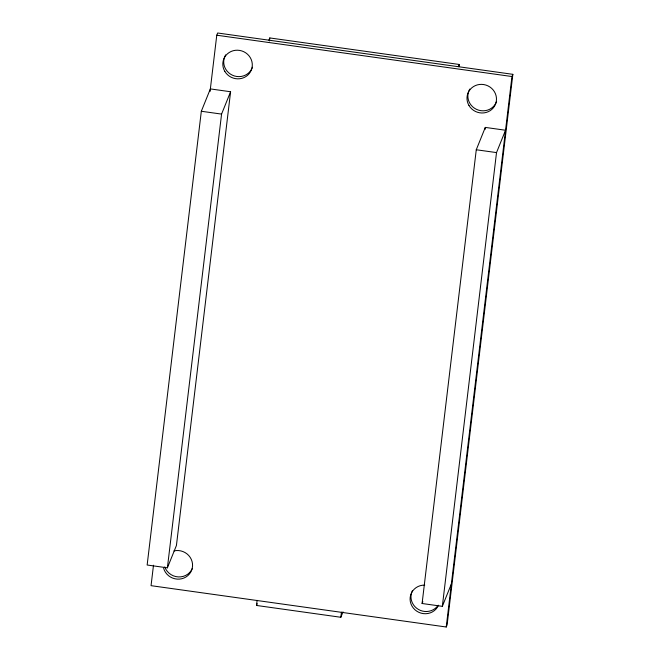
<?xml version="1.0" encoding="UTF-8"?>
<svg xmlns="http://www.w3.org/2000/svg" width="660" height="660" viewBox="0 0 660 660"><rect width="100%" height="100%" fill="white"/><g stroke="black" fill="none" stroke-linecap="round" stroke-linejoin="round"><path stroke-width="0.99" d="M201.325 111.26L147.147 565.01L167.392 567.839L176.426 545.49L230.596 91.748L210.358 88.91L201.325 111.26L221.57 114.097L230.596 91.748M153.491 565.207L151.049 585.667L446.234 627L447.125 624.789L512.853 74.332L217.66 33L216.769 35.211L210.053 91.484M167.392 567.839L221.57 114.097M269.437 40.969L269.8 37.942L459.244 64.465L459.005 66.487M343.01 611.878L340.832 617.273L256.501 605.459L257.103 600.369M340.832 617.273L341.443 612.175M422.095 603.504L476.272 149.754L485.306 127.405L505.543 130.243L496.518 152.592L442.34 606.334L422.095 603.504L422.845 601.639M485.059 129.451L485.306 127.405M446.234 627L511.954 76.535L512.853 74.332M268.9 40.169L269.8 37.942M458.345 66.701L459.244 64.465M256.501 605.459L257.227 603.661M442.34 606.334L451.366 583.985M216.769 35.211L511.954 76.535M476.272 149.754L496.518 152.592M173.935 550.918A14.833 14.231 22 0 1 192.052 561.462A14.833 14.231 22 0 1 181.714 578.746A14.833 14.231 22 0 1 163.597 568.211M438.487 605.212A14.833 14.231 22 0 1 421.088 613.156A14.833 14.231 22 0 1 410.198 597.217A14.833 14.231 22 0 1 424.751 585.106M496.609 101.417A14.833 14.231 22 0 1 476.594 109.403A14.833 14.231 22 0 1 469.796 89.05M252.442 67.237A14.833 14.231 22 0 1 232.435 75.215A14.833 14.231 22 0 1 225.637 54.871M192.374 568.417A14.833 14.231 22 0 1 178.307 576.922A14.833 14.231 22 0 1 164.769 566.907M438.034 605.443A14.833 14.231 22 0 1 418.415 609.436A14.833 14.231 22 0 1 412.459 590.576M468.996 105.542A14.833 14.231 22 0 0 494.546 106.128A14.833 14.231 22 0 0 481.66 84.365A14.833 14.231 22 0 0 468.996 105.542M224.821 71.387A14.833 14.231 22 0 0 250.371 71.973A14.833 14.231 22 0 0 237.484 50.209A14.833 14.231 22 0 0 224.821 71.387"/></g></svg>
